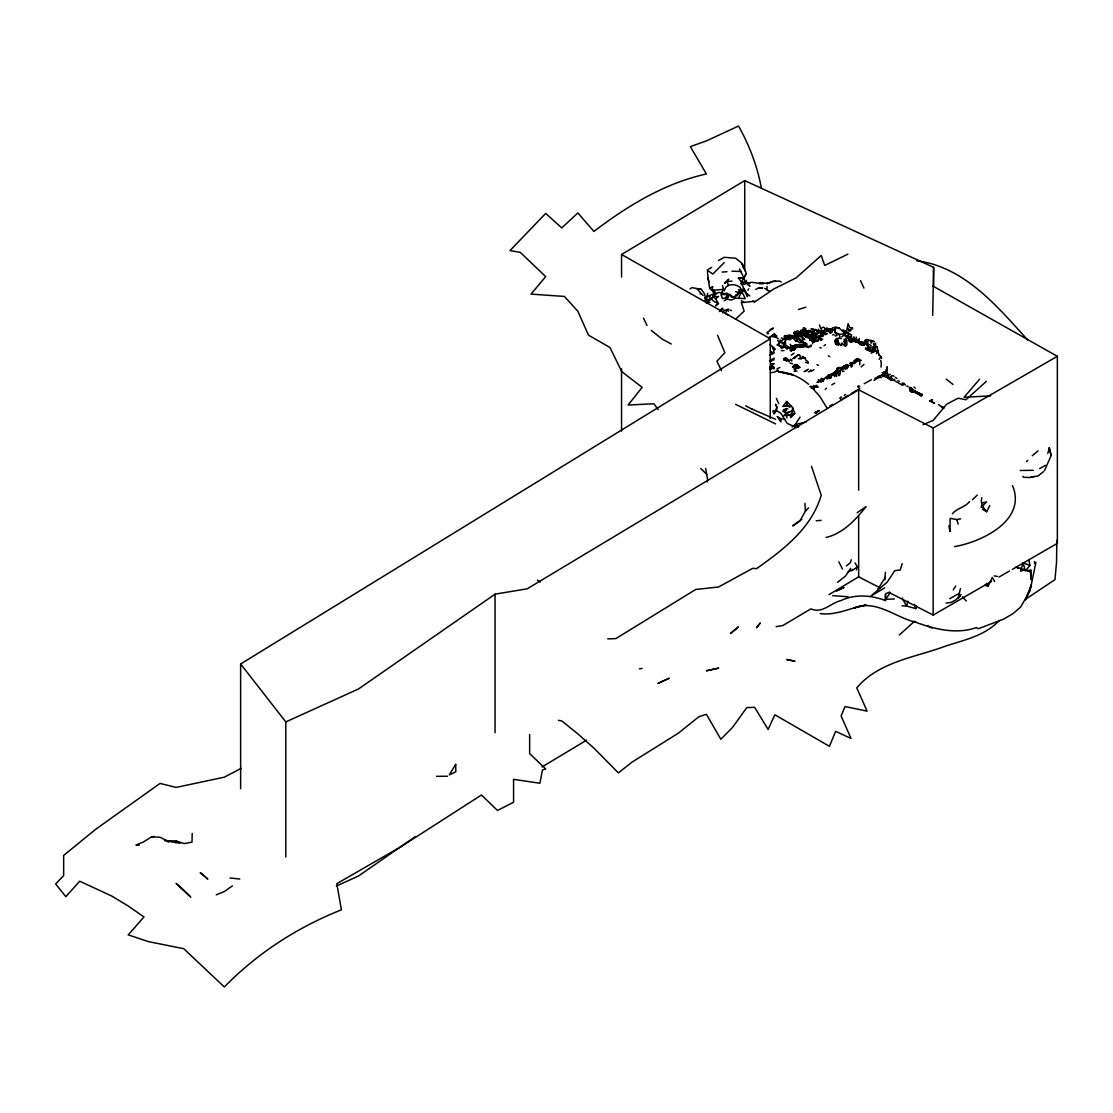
<?xml version="1.0" encoding="UTF-8"?>
<svg xmlns="http://www.w3.org/2000/svg" width="1113" height="1113" viewBox="0 0 1113 1113"><rect width="100%" height="100%" fill="white"/><g stroke="black" fill="none" stroke-linecap="round" stroke-linejoin="round"><path stroke-width="1.5" d="M798.397 337.42L798.397 335.375L801.875 335.514L798.397 335.458M790.202 344.307L791.273 345.74L793.096 345.99L801.249 345.475L808.386 347.423L808.386 346.296M812.657 343.861L812.657 342.303L813.965 341.566L811.794 341.315L811.321 340.035L811.989 339.548L813.269 342.108L814.688 341.983M816.942 386.907L818.208 387.018L815.509 387.268L816.942 386.907L816.942 385.293L813.019 386.712L813.492 385.752M821.213 338.769L821.213 340.161L818.625 339.312L821.213 338.769L818.625 339.312M822.493 336.599L821.853 333.858L822.91 334.888L826.917 333.858L824.065 332.578L824.663 329.629L826.903 329.295L828.35 331.521L826.973 330.909L826.917 327.765M837.825 340.522L834.639 340.328L835.487 343.486L837.059 344.835M909.641 389.397L909.641 387.463L911.032 389.369L912.493 389.439L910.281 387.282L911.074 389.327L910.49 388.075L921.759 395.56L922.482 394.865L915.345 391.108M814.813 338.157L813.408 336.307L814.326 338.199C814.02 331.451 808.817 337.42 806.953 333.093L804.101 335.389L805.297 336.557L806.883 335.917L805.84 336.863L806.953 337.489L809.777 337.503L807.746 333.775L805.84 333.58L804.101 335.389L804.101 332.843L802.682 330.978L801.499 331.076L802.111 333.079L801.249 333.733L802.682 334.568M799.83 335.263L801.875 335.514L799.83 335.263L801.249 335.138M842.611 369.488L841.191 369.78L842.611 367.262L846.896 364.591L848.203 366.4L846.896 368.514L845.463 367.721L840.76 370.212L838.799 372.368L838.979 375.763M886.824 377.516L883.639 373.551L881.593 375.123L883.611 375.192L883.639 373.551L882.08 372.66M192.201 833.428L192.02 842.151L184.16 843.584L176.132 840.941L164.487 840.691M860.196 344.654L859.723 342.54L858.304 342.623L864.008 345.225L861.824 345.364M780.964 421.938L781.076 418.78L777.083 416.443M862.297 341.802L862.241 343.472L860.224 343.569M794.125 332.815L794.96 332.244L794.418 335.222L792.094 337.169L784.401 337.364L784.442 336.043L790.606 335.43L792.206 335.597L794.125 337.823L795.545 336.084L798.397 335.375M819.794 330.909L815.509 335.416L811.238 336.446L811.238 339.576L809.805 338.797L811.168 336.655M817.234 331.924L819.224 331.424L818.542 329.184L817.234 331.924L818.361 331.479L822.117 333.705L822.646 332.829L821.978 331.368L819.224 331.424L812.991 329.086L814.09 331.048L812.657 333.524L813.895 334.93L812.601 339.131L816.372 341.301L818.737 338.95M881.023 367.109L881.12 364.744M707.395 271.822L709.593 288.323L712.821 291.05L713.99 293.721L715.673 292.844L713.6 290.201L712 290.229L712.751 286.5L709.969 288.392M885.405 572.277L884.863 579.748M805.005 357.802L805.534 359.805L808.386 362.017M813.784 336.516L813.853 335.18M932.694 315.382L933.626 267.357L744.722 180.612L621.555 254.501L621.555 277.012M848.064 338.491L848.788 333.135M712.821 297.254L707.117 302.221L704.265 293.415L701.413 289.394L691.966 287.599L690.004 288.935M853.796 336.822L854.506 339.702L857.177 340.049L857.038 341.635L856.217 337.072M786.863 401.515L787.03 406.064L782.717 406.44L786.863 401.515L792.595 407.483L792.15 412.38L790.133 415.093M867.611 348.606L867.653 343.639L866.86 345.28L864.551 342.776L866.86 339.423M787.044 418.001L785.667 412.561L782.717 411.254L786.613 408.471L784.957 411.893L786.112 409.681M836.906 344.613L835.793 343.931L835.487 341.385M831.467 376.069L832.023 374.093L828.35 375.039L826.583 377.237L826.917 378.643L831.202 377.78L831.467 376.069L826.917 378.643L828.35 377.71M823.091 333.663L822.646 336.07L824.065 332.62L825.498 332.94M855.215 360.709L857.831 358.65L859.236 359.471L855.452 362.448L851.459 362.88L851.25 364.647L849.748 365.523L852.238 365.718L851.459 362.88L849.748 363.297L852.6 365.231M842.611 330.478L845.463 332.425L846.59 331.104L848.12 323.633L849.748 327.417L852.6 328.196L849.748 331.41M839.48 374.733L838.492 373.843L839.759 375.081L839.675 371.227L838.59 371.951L839.759 370.866M885.475 600.519L885.475 594.133L885.475 600.519C871.145 595.218 855.243 593.827 841.094 600.519C830.701 602.884 822.27 614.07 810.89 608.867L782.912 625.506L776.137 626.661M804.504 331.451L804.908 328.585M1035.911 562.274L1029.97 591.142L1020.482 607.197L1012.997 613.653L1003.745 619.065L978.703 628.608L976.115 627.649C955.538 634.841 933.125 628.775 913.439 621.416M707.687 293.331L707.367 295.46L704.793 298.298M794.125 350.219L792.693 349.426L791.273 351.04L792.693 349.426L795.545 348.87L790.091 350.553L792.414 348.884L787.921 347.938L786.988 345.809L784.22 344.056L785.569 340.369L788.421 338.449M852.795 341.9L852.85 339.02M981.346 500.335L981.777 497.734M818.097 337.267L821.171 335.653L821.561 333.566L821.06 335.389L822.507 334.109L822.897 335.639M902.003 605.834L906.539 606.015L915.79 608.644L916.361 605.625M851.459 362.88L851.125 364.661L852.238 365.718L851.167 367.22M803.447 328.905L803.28 329.768L806.842 331.006L806.188 333.024L805.534 331.159L802.682 330.032L804.101 333.455M960.408 588.666L958.21 598.168L961.117 594.453M784.136 358.469L786.988 358.734L788.241 359.847L786.988 361.029L786.14 361.057L786.988 358.734L785.569 358.289L784.136 358.469L784.136 360.195L788.241 359.847L789.409 360.821L788.421 361.475M822.646 336.07L822.117 333.705M875.416 346.157L875.221 348.939L868.279 349.607L867.834 346.839L868.279 347.395M1047.778 453.506L1049.406 448.024L1051.173 455.454L1044.62 470.382M735.651 298.187L727.095 293.429L726.052 297.394L727.095 299.091L731.366 300.093L735.651 298.187L745.307 298.632L743.067 294.041L741.355 292.163L739.296 291.87L736.917 295.613L732.799 297.101M805.297 336.557L806.953 333.093L808.386 334.359M907.888 601.173L906.539 606.015L902.087 598.057M175.687 842.513L176.132 840.941M815.509 335.416L819.14 331.382M874.86 348.397L874.359 350.136L873.107 350.358L872.258 349.899L873.107 347.52L874.359 350.136L872.258 349.899M817.499 333.079L816.399 333.719M841.191 367.763L838.339 367.443L836.906 369.043L838.339 369.335L839.494 371.422L837.018 372.869L836.614 376.389L834.054 372.646L835.223 372.243L833.025 373.523L836.531 371.492L837.143 368.125L842.611 367.262M803.308 328.098L806.953 330.811L808.386 331.354L808.706 330.297L814.09 332.801L812.226 329.531M902.17 563.637L900.208 570.065L894.796 570.635L887.228 582.071L870.783 596.123L884.571 587.942M834.054 330.352L835.487 330.631M838.339 341.816L836.906 344.348L837.978 339.368L836.906 338.477L835.835 339.368L837.282 341.413M851.25 559.783L850.304 562.775L846.409 565.905M851.737 334.721L849.748 337.712L848.509 336.585M868.279 349.607L868.836 346.254M856.44 569.912L857.413 566.879L855.076 562.955M805.534 334.387L803.238 333.079L803.892 331.048L802.682 330.978L801.249 333.733M804.101 328.405L798.397 333.719L794.125 332.606L794.877 332.968M1020.969 569.453L1023.153 562.802L1029.984 565.46L1026.256 569.87M783.677 347.131L784.136 345.781L786.988 348.856L788.421 347.868M884.612 375.234L886.073 372.062L885.795 369.906M778.432 338.672L775.58 337.336L776.234 335.5M863.438 345.42L863.883 344.181M839.146 342.929L838.339 345.183L839.759 343.987L841.191 345.35L842.611 344.14L842.068 342.971L841.191 345.35M851.348 338.449L853.212 341.176L854.506 339.702L855.452 341.9L856.871 342.428M792.762 414.537L794.779 413.48L792.595 407.483M789.84 348.884L790.578 346.978L794.125 348.021L794.125 346.018L795.489 347.423L793.819 346.741L803.753 347.2M769.667 367.276L771.295 366.052L774.147 367.457L774.147 368.806L769.667 367.276L770.794 369.335L772.728 367.652M853.212 341.176L853.574 340.244M1026.061 598.808L1028.426 592.659M1030.221 588.04L1031.403 584.951L1025.323 599.977M849.748 337.712L848.315 340.689L851.167 341.858L850.29 342.15M880.202 375.93L879.353 377.669L878.268 376.403L879.576 376.152L881.12 377.738L880.202 375.93L883.639 373.551M802.25 333.149L800.553 332.982L801.986 330.505L801.249 331.229M738.74 297.853L741.355 292.163L744.207 291.05L741.856 290.048L739.296 291.87M904.326 383.401L902.518 385.279L893.962 380.326L891.11 380.27M786.849 415.441L788.101 412.394M809.234 334.554L808.386 335.542L812.657 333.524L814.354 334.888L816.177 334.61M706.56 303.251L705.099 299.842M787.086 358.984L785.945 358.33L786.988 358.873M707.117 481.943L707.757 480.426L705.628 468.476M815.286 332.704L814.354 334.888L812.281 334.443M724.243 290.841L725.746 287.335C729.599 283.425 735.888 284.232 740.02 287.237L741.536 289.867L744.207 288.977L746.35 292.649M798.397 368.445L797.325 366.539L795.294 368.959L799.83 367.443L795.545 364.563L794.807 365.078L796.783 364.8L799.83 367.443M842.416 369.516L844.044 365.885M775.998 409.306L776.902 407.261L775.58 404.422L776.902 407.261L776.693 410.822L780.714 413.048L786.529 422.342M745.432 284.107L744.068 278.153L746.113 273.84L741.355 282.062L744.207 284.358L740.729 283.523L742.691 285.693L744.639 291.161M879.131 355.367L877.127 347.646M854.019 338.394L861.893 342.887L863.118 342.971L865.427 340.355L868.279 340.063L866.86 341.733L865.427 340.355L866.498 342.665L865.427 344.348L862.978 344.696L864.008 345.225M798.16 427.462L798.786 426.182L795.252 424.512L792.094 427.03M858.318 340.801L859.459 338.491M983.308 508.933L986.661 511.716L989.777 505.65M855.452 341.9L856.537 339.785L856.871 341.329L855.452 341.9L853.908 339.924L848.315 337.169M805.395 331.827L804.17 334.178L806.842 331.006L803.461 331.298L805.395 331.827L803.976 332.648M869.712 349.802L870.227 347.103L874.721 347.006L875.375 345.781L873.496 343.569L875.221 348.939L873.983 349.426L875.416 347.799L873.983 347.952M772.728 411.866L773.493 410.419L775.705 411.699L774.022 414.022L774.008 412.533L775.232 411.824M728.514 311.292L727.276 309.637L725.259 313.407L728.514 315.216M902.518 385.279L903.547 383.401L902.031 383.081M726.761 294.514L718.525 292.357L713.252 296.1L711.638 298.952L712.25 299.967L714.643 301.887L717.802 302.513L715.673 305.866L718.525 303.779M832.121 331.326L831.536 332.356L829.408 328.822M808.567 507.862L805.409 511.187L799.774 521.107L792.693 525.893L801.819 519.298M984.922 585.201L988.038 586.37L992.281 577.452L994.702 581.556M893.962 380.326L894.657 379.102M792.693 349.705L794.125 348.021M747.88 290.243L748.757 288.782M846.896 340.23L845.463 339.562L847.925 335.277M835.487 371.756L836.712 369.739L839.759 368.278M802.028 357.718L802.682 356.661M721.377 295.112L722.393 298.576L727.985 297.477L729.947 294.319L731.519 297.254M722.74 312.906L724.243 310.485L727.276 309.637M879.131 359.318L880.898 356.508L878.978 355.117M877.74 589.375L885.475 577.118M768.443 337.949L773.452 334.637L774.147 336.488L772.728 335.778L774.787 334.679L774.272 333.33M724.243 294.834L721.377 292.844L723.589 289.394L722.462 285.443M953.215 589.904L955.747 585.981M813.436 332.133L812.991 329.086L813.52 332.077L812.657 333.928L808.901 335.347L807.746 333.775L814.09 337.253L814.716 338.7L812.949 338.992L814.09 337.253L815.384 337.587L814.09 339.535L811.391 338.255L809.805 338.797M803.238 333.079L803.892 331.048L801.499 331.076L802.111 333.079L794.362 335.18M850.624 568.34L845.477 576.131L837.519 582.308M820.824 381.759L823.717 380.131L823.912 378.782L820.378 379.853L818.361 382.149M876.488 353.684L878.338 351.026L874.693 350.804M795.169 357.064L794.125 358.553L798.397 354.63L800.539 356.035M890.094 592.937L885.628 599.323L894.323 598.961M811.238 388.103L813.436 386.475L815.133 387.143M809.805 371.213L810.723 369.933L810.946 371.116L808.386 371.895M818.876 335.333L818.208 336.265L821.171 335.653M847.536 332.954L848.315 331.897M819.85 381.119L818.361 380.02L819.85 381.119L822.298 379.714L821.213 378.295L823.37 381.578L822.646 379.255M796.978 365.857L795.461 368.765L792.693 366.984L795.545 364.841L797.896 365.801M802.682 347.047L804.769 344.487L803.294 341.997M842.332 367.819L844.364 365.704L848.05 364.841L846.896 364.591L848.203 366.4L847.327 367.415L842.986 368.208L846.896 368.514M784.136 360.195L785.569 358.289L786.627 360.362M874.108 351.583L875.416 350.4L876.46 351.736L873.983 350.372L870.38 351.082L865.427 347.673M952.366 513.775C957.097 508.043 964.985 507.445 969.548 501.546M719.485 311.57L721.377 309.094L724.243 310.485M834.054 327.806L835.752 329.128M818.737 332.787L819.432 331.966M838.339 369.335L836.197 371.686M891.207 376.277L890.261 377.377L891.11 379.004L890.261 377.377L892.529 375.554L893.962 376.222M979.565 379.227L964.067 397.271L990.64 395.88M845.351 333.33L846.381 332.286M788.894 346.686L786.988 348.856L784.136 345.781L781.284 347.228L782.717 348.132M844.711 368.417L846.896 366.344L844.711 368.417L845.463 369.085M781.284 348.216L782.717 346.658M856.871 359.429L854.019 360.904L856.871 358.887L859.236 359.471M826.709 330.798L828.35 329.392L832.635 328.655M712.821 291.05L713.6 290.201L723.589 289.394M741.884 291.453L744.207 288.977L741.856 290.048M795.545 338.018L796.574 336.919L797.854 339.479M784.401 337.364L787.754 335.43M774.147 358.233L769.876 360.459M986.424 381.286L966.028 399.72L958.14 398.217L946.732 404.144L933.278 420.324L923.067 424.679M972.4 499.765L977.242 495.118M1026.589 461.575L1027.814 460.323M794.96 332.244L793.903 333.274L795.545 331.799L794.432 331.577M794.098 353.169L791.273 355.103M717.802 302.513L715.673 298.799L718.525 296.239M822.229 380.91L819.794 381.411L821.213 381.648L823.912 378.782L817.902 382.246M841.678 336.989L844.99 333.858L846.256 336.223M724.243 262.585L712.821 274.048L707.117 270.111M999.168 620.581C984.741 635.954 964.206 639.905 945.313 646.208C914.886 657.505 878.894 661.637 856.76 687.862L867.083 711.124L845.059 706.532L841.108 715.937L851.014 738.462L835.668 731.338L829.422 746.294L774.829 714.783L768.137 729.46L754.6 707.284L746.795 707.604L732.507 727.457L720.821 739.255L706.393 714.268L698.811 716.758L678.262 733.244L631.961 762.168L618.369 772.881L593.911 748.131L577.842 733.87L561.773 720.918L558.392 720.361M772.728 335.778L774.147 334.457L776.999 336.251M735.401 319.264L744.166 311.139L741.355 302.625L755.88 301.136L774.008 288.851L796.018 277.958L821.213 255.517L824.733 265.437L847.953 254.14M831.202 374.858L832.023 374.093L831.035 374.469M736.917 295.613L738.128 294.486M721.001 294.917L724.243 293.582L727.095 293.429L727.485 294.472M855.452 362.448L854.019 363.728L852.906 362.045M800.066 417.097L795.252 424.512L806.104 422.05M899.221 635.022L914.594 621.235M842.611 344.14L845.463 346.171L846.896 344.919L846.896 341.9L844.976 340.272M825.498 344.585L824.01 345.781M861.156 366.887L864.008 364.396M792.693 366.984L795.545 364.563L796.783 364.8M778.432 342.011L779.865 342.832L781.284 341.594L782.717 342.693M871.131 353.155L875.416 350.943M882.539 376.57L885.225 374.678L884.529 372.424M851.167 339.618L849.859 340.745L851.862 338.742L851.918 339.548L849.748 338.672M960.06 596.192L955.399 600.213L950.739 602.509L946.078 603.121M771.295 361.141L772.728 359.93M1032.294 455.704L1037.998 450.876M792.693 336.877L791.273 338.074L792.094 337.169L788.88 335.305L790.606 335.43M826.973 330.909L830.743 331.479L834.054 329.768M823.94 378.615L826.917 376.737M814.02 369.669L811.822 370.935M798.689 337.684L801.249 340.592L803.475 339.535L802.682 336.599M804.101 371.672L808.386 369.21M871.34 341.51L872.675 340.884L874.317 341.816M1043.702 471.495L1037.998 475.988L1029.442 477.505L1023.737 477.282L1022.791 476.406M738.503 292.538L741.355 290.326M822.646 339.062L821.213 340.161L819.794 339.048M874.804 378.337L879.576 376.152M774.147 367.457L771.351 366.316L771.212 364.744L774.147 363.52M922.482 394.865L920.214 395.644M825.22 389.23L826.458 388.298M844.377 395.352L845.616 394.419M712.821 294.973L715.673 292.844M857.386 342.248L860.446 342.094L859.041 343.472L856.05 340.703L857.038 339.98L859.041 340.689M808.386 347.423L811.238 346.213M844.044 366.984L846.896 365.106M857.608 386.531L858.874 385.599M835.028 374.01L830.562 375.846M791.273 336.279L792.206 335.597M856.05 340.703L857.038 339.98M811.391 338.255L817.568 336.335L819.794 336.947L822.883 335.18M1025.143 599.531L1054.971 579.65L1056.557 562.009L1056.821 540.236M818.876 410.864L815.273 413.424L818.876 410.892L814.855 412.506L818.848 410.85M767.024 332.439L773.493 328.085L770.168 329.448M809.777 337.503L808.664 338.185L810.445 337.156L809.805 334.763M1012.454 569.286L1057.35 543.367L1057.35 356.313L933.153 428.018L858.652 389.787L527.186 588.805L495.062 594.161L358.469 688.989L285.804 721.92L285.804 857.01M232.367 885.934L224.339 891.513L216.298 894.838M415.386 836.531L358.469 876.042L336.349 886.059M857.205 512.717L866.025 506.665C855.66 519.785 842.972 533.461 826.11 537.468M851.751 570.788L857.413 566.879M845.463 339.562L847.744 338.018M922.232 394.183L921.049 394.976L919.63 393.153M808.664 338.185L810.445 337.156M983.6 505.372L981.068 507.083L986.661 501.838L982.821 502.77M816.942 382.329L819.794 381.049M811.238 339.576L809.805 340.522L811.321 340.035L813.269 342.108M793.096 345.99L796.922 344.905M776.999 368.793L779.865 367.443M705.892 297.06L713.99 293.721M821.881 328.015L823.217 327.139L824.761 328.029L825.498 330.909L828.35 331.521M819.794 336.947L818.653 337.684L821.213 336.905M805.534 336.78L806.883 335.917M873.983 380.354L878.268 377.822L877.726 376.723M912.437 388.604L911.074 389.48L912.493 391.693L916.778 392.972L921.049 395.866L922.079 394.572L921.759 395.56L915.345 392.652M830.924 328.892L828.921 330.171L827.251 328.488M814.09 341.51L815.509 340.62L818.361 341.023M794.125 371.339L796.978 371.06M959.225 593.368L949.765 598.669M240.631 788.672L240.631 663.974L770.266 338.755L621.555 254.501M772.728 353.795L771.657 351.722L771.295 353.127L772.728 353.795L774.147 352.918L772.951 347.52L775.065 349.343L774.147 349.732M813.241 333.886L810.904 331.952L804.031 334.262M859.723 342.846L861.893 342.887L861.156 341.51M848.315 395.324L841.191 399.456L839.759 398.162M708.244 269.429L711.638 267.384M811.238 334.637L812.281 334.011M542.045 766.94L586.634 740.159M828.935 594.69L858.652 576.84L879.938 587.761M864.189 383.735L871.451 379.686M832.635 404.339L829.769 405.995M848.829 330.408L852.6 328.196M859.723 388.646L851.167 393.626M832.232 328.126L832.941 327.709M847.981 572.207L852.628 569.508M888.884 377.404L887.965 375.624L890.33 374.246M889.064 592.45L933.153 615.072L991.516 581.376M998.987 577.063L1009.463 571.011M724.243 300.733L727.095 299.091M1039.709 468.601L1045.441 465.317M779.865 341.705L783.872 339.326M862.13 344.668L861.156 345.225L862.575 344.474M856.12 359.318L856.871 358.887M718.525 260.525L724.243 257.298L735.651 258.23L741.842 263.127L744.11 268.414L743.275 267.816M789.84 411.546L785.569 413.674M831.801 384.806L834.736 383.192M791.677 411.031L785.834 413.16M241.173 768.346L224.339 777.18L176.132 787.42L160.063 783.413L95.788 829.199L63.65 855.424L63.65 875.569L55.65 883.986L65.82 896.661L79.719 881.19L111.857 896.118L127.925 905.829L143.994 916.959L128.19 934.878L148.572 941.654L183.715 948.679L224.339 986.967C257.465 953.062 297.477 927.282 341.399 909.836L336.822 883.666L401.097 846.603L481.428 795.03L497.497 810.459L513.566 802.25L513.566 779.35L539.916 783.246L542.49 769.89L545.704 768.972L529.635 753.571L529.635 734.427M774.147 336.488L769.876 336.794M786.543 338.909L789.84 339.799L792.693 337.712L795.545 340.731L798.494 339.103L794.668 338.032M910.977 389.439L909.641 391.025L912.549 391.901M792.693 358.72L797.618 355.186L799.426 355.047M808.386 331.354L810.667 330.436M755.755 289.38L758.078 288.253M781.284 282.104L779.35 281.005L772.617 281.464L767.024 283.69L772.199 281.826M858.304 387.519L859.723 386.837M735.651 295.028L738.503 293.693M781.813 343.806L785.263 343.11M781.284 337.949L783.914 339.034L785.569 338.282L784.442 336.043L785.569 336.14M809.888 345.698L811.238 345.1M855.368 360.529L861.156 360.278L858.304 360.849M790.021 406.788L791.273 406.231M802.682 358.066L805.534 357.941M747.922 283.676L751.15 282.243L761.32 283.565L763.643 283.481L758.913 283.439L769.347 282.869M776.999 371.436L778.432 370.796M769.876 355.103L771.295 354.477L770.405 352.654M829.004 374.956L826.583 377.237L829.769 378.42M876.988 377.947L879.687 376.778M771.295 360.57L769.459 360.807L774.147 359.749M883.972 375.971L882.692 376.305L885.127 376.375L882.692 376.305L882.526 374.552L891.11 379.672M812.699 340.842L815.926 340.578L815.509 337.809L814.09 337.601M813.38 331.34L814.09 331.048M776.164 370.796L777.848 370.114M779.865 346.505L781.869 346.087L781.312 347.381L778.432 344.418L776.999 344.974L778.752 343.917M861.156 343.333L862.575 342.776L864.509 344.39M815.328 340.703L811.794 341.315M796.282 331.354L797.993 330.7M784.776 414.314L790.23 415.205L794.779 413.48L790.759 417.612L790.23 415.205L782.717 415.594M886.031 593.521L889.76 592.116M801.499 342.595L805.534 343.124L806.953 343.903L806.953 345.503L805.534 346.199L804.769 344.487L797.047 344.877M856.871 360.195L858.304 359.708M832.635 334.943L834.054 334.47M883.611 375.192L885.225 374.678M797.325 366.539L795.809 367.012L794.668 366.024M837.101 335.403L834.959 332.008L834.945 327.305L838.965 327.89L844.169 332.704M798.369 309.497L805.826 307.216M825.735 377.724L827.293 377.251M1026.715 570.774L1030.888 570.148L1031.222 579.678L1031.111 574.364L1029.984 571.832L1025.323 569.8L1020.663 571.178L1020.663 568.493L1016.002 566.99L1018.339 568.451M802.988 357.927L804.101 357.593L802.487 356.563L802.988 357.927L802.682 356.883M829.227 377.363L829.964 377.154M800.456 330.464L801.249 330.241M805.534 370.893L806.995 370.476M790.23 415.205L792.247 414.648M804.101 335.389L805.729 334.93L806.953 337.489M838.799 372.368L834.054 372.646M839.397 338.129L836.906 338.477M842.611 371.533L844.044 371.158M787.851 408.833L783.51 409.612M845.922 341.371L844.044 341.232L845.463 346.171M852.6 340.244L853.908 339.924M758.621 288.03L762.642 287.919L758.718 288.003M833.971 330.06L831.898 330.505L831.87 332.147L830.743 331.479M770.669 372.813L775.33 371.812M853.198 339.507L849.748 340.23L851.64 342.136M154.039 836.447L151.09 837.073L143.494 841.957L135.953 845.017L139.362 845.129M749.912 283.078L746.851 283.286L749.912 286.166L747.06 283.676L746.308 280.309M1031.389 476.976L1034.13 476.447M639.446 668.885L642.118 668.398M788.714 338.519L790.898 338.129M840.426 397.244L841.595 397.035M948.888 525.656L950.029 531.583L950.154 518.338L956.777 519.534L960.644 518.867M932.291 400.193L931.623 399.609L932.457 399.998M1033.379 470.284L1020.162 470.493M850.249 333.928L848.315 334.206L849.748 334.54M835.793 343.931L837.574 343.667L837.213 341.816M866.86 345.28L868.279 344.821L867.653 343.639M727.401 309.344L728.514 309.191M863.118 342.971L864.551 342.776L864.008 343.736L862.575 342.776M813.965 341.566L812.657 341.733L811.989 339.548M773.702 364.424L771.295 364.73L771.351 366.316L772.728 367.012M849.998 337.364L851.918 337.128M845.463 333.33L846.896 333.163M775.58 337.336L773.438 336.279M732.048 281.102L727.248 281.617L724.452 283.3L728.723 279.182L727.248 281.617L728.236 285.485M942.447 408.388L943.88 408.234M799.023 342.818L800.929 342.651M834.959 332.008L838.979 334.317L844.99 333.858M722.156 272.087L726.942 271.725M816.163 520.773L821.074 520.397M954.564 546.622C982.056 541.808 1026.965 520.272 1012.538 485.616M772.728 281.422L775.58 281.227M818.361 331.479L819.224 331.424M744.068 278.153L738.35 278.32L744.068 278.153L739.477 268.915M607.698 638.876L615.851 638.612L695.708 589.473L718.525 586.996L752.764 568.312L756.59 568.632C783.357 549.725 811.627 528.216 821.213 495.229L811.502 466.319M700.035 293.846L701.413 293.818M831.202 329.239L826.973 329.309L828.35 329.392M796.351 333.051L798.397 333.719M887.451 373.592L886.073 372.062L883.764 371.798L885.155 373.634L887.451 373.592L887.743 375.749M809.805 386.587L811.238 386.573M436.477 776.331L447.468 776.248M745.098 282.048L741.355 282.062L738.74 278.375M866.86 341.733L868.53 341.774M838.965 371.742L840.579 371.756M741.481 289.686L738.503 289.644L740.187 291.787M875.416 350.4L872.564 351.931L871.131 351.374M781.284 350.595L784.053 350.637M809.861 337.545L812.1 337.197L814.09 339.535L815.384 337.587L811.238 336.543M773.452 334.637L774.787 334.679M722.045 308.259L722.81 308.287M820.211 613.583C836.211 615.795 850.833 607.559 866.192 604.985L854.061 608.018C875.973 599.017 895.798 617.854 916.222 622.362M705.392 297.338L709.969 296.197L709.969 300.051L705.294 298.59M731.978 271.169L741.355 271.516M911.074 391.846L913.926 391.943M874.721 347.006C876.863 348.077 874.762 343.959 875.416 347.033M848.176 596.763L832.621 595.636M152.022 836.865L160.063 837.24L168.091 841.247L180.153 843.278M888.257 378.545L889.718 378.67M934.586 402.976L932.457 401.96M812.518 337.601L811.419 336.585L816.942 338.394M778.71 371.7L792.915 374.831L778.71 371.7C789.674 372.521 800.275 377.168 808.622 384.319M813.909 387.644L813.436 386.475L814.09 388.785L813.909 387.644L811.669 387.491L814.438 389.592M781.076 418.78L784.804 419.031M701.413 289.394L697.058 288.99L703.054 295.404M867.083 344.474L868.891 344.654M916.778 260.79C964.568 266.842 997.429 306.59 1027.772 340.077M808.386 363.269L805.534 362.268M230.001 877.99L239.824 879.02M890.984 379.575L889.677 379.436L890.915 377.975L892.584 378.726M798.397 358.65L801.36 358.984L799.83 357.078M785.903 405.661L788.421 405.995M872.564 340.759L868.474 340.105M834.945 327.305L838.965 327.89M769.876 369.21L770.794 369.335M713.252 296.1L717.774 296.781M819.794 347.743L821.213 347.952M839.494 371.422L836.906 371.032L838.339 371.686M865.427 349.315L868.015 349.719M994.229 575.894L997.359 576.409M798.605 332.119L801.722 332.634M870.867 351.36L866.86 349.858M791.649 359.972L790.327 359.207L791.858 361.057M803.475 339.535L799.83 335.625M804.101 342.901L805.575 343.249M870.839 341.468L872.564 341.83M786.571 347.646L787.921 347.938M805.812 328.627L804.101 327.973M859.292 343.472L862.158 344.14L861.059 341.914M784.665 347.103L785.569 347.312M842.778 330.018L846.59 331.104M772.311 347.632L775.065 349.343M798.494 339.103L796.338 338.714L798.591 339.284L801.249 342.192M802.125 341.955L804.101 342.623M811.015 328.585L813.408 330.505M795.614 340.856L798.397 341.621M1025.323 569.8L1020.663 568.493L1021.331 569.244M792.776 363.909L789.84 362.949M888.257 378.253L889.593 378.643M721.377 292.844L727.095 294.514M875.82 346.338L877.545 346.839M769.876 291.105L767.024 290.256L767.024 286.347M735.651 291.703L739.616 292.9M799.83 340.508L802.682 341.399M867.903 344.71L868.084 346.463M845.741 341.788L844.044 341.232L845.463 343.152M822.646 333.956L820.17 333.19L821.978 331.368L819.418 324.954M871.131 340.481L872.564 340.968M839.759 338.129L841.191 338.63M795.545 335.542L794.418 335.222M785.569 342.929L784.234 342.401L784.22 344.056M706.783 302.736L705.447 300.607L709.969 302.472M819.015 380.702L821.213 381.648M775.58 419.281L751.678 408.958M786.988 358.734L789.409 360.821M826.917 333.858L824.065 332.62L825.498 334.679M729.947 309.984L731.366 310.61M941.403 406.384L943.407 407.275M905.37 385.001L903.547 383.401M786.988 423.274L796.463 427.615M816.942 364.674L818.361 365.328M802.793 338.408L804.866 339.604L802.682 338.171M889.677 378.017L886.824 376.319M735.651 404.367L775.58 423.9M835.877 336.098L835.042 335.625M932.068 401.974L929.605 400.791L931.038 401.584M785.096 339.715L783.914 339.034M927.435 625.77L932.096 628.038M798.397 332.175L799.83 332.87M846.896 336.961L844.044 335.403M794.432 345.113L795.545 345.656M786.988 335.43L788.421 336.154M803.308 346.213L799.913 344.974L800.804 347.534M982.807 509.364L986.661 511.716M745.682 405.828L752.764 409.528M764.645 288.378L766.648 289.436M897.913 380.521L899.401 381.314M671.222 344L662.096 339.034L651.328 330.408M932.694 285.944L1057.35 356.313M779.851 339.994L780.964 340.62M164.599 839.633L168.55 841.998M941.876 407.108L938.44 404.45M932.457 402.35L933.89 403.212M741.355 300.691L744.207 302.486M774.147 348.091L772.005 346.171M537.398 580.263L540.25 582.071M771.295 363.687L772.728 364.605M869.712 344.543L871.131 345.475M828.35 355.743L829.769 356.689M836.086 340.467L836.906 341.009L835.835 339.368M794.125 369.321L795.545 370.267M906.789 385.919L908.222 386.879M883.972 375.763L885.392 376.723M712.821 296.851L715.673 298.799M771.295 345.587L769.876 344.446M752.764 300.955L754.656 302.346M747.06 293.804L749.912 295.933M794.779 424.916L797.033 426.613M946.217 379.088L953.006 384.458M838.339 372.41L839.759 373.592M784.498 342.248L785.681 343.207M913.926 387.032L915.345 388.214M895.381 377.279L896.814 378.476M777.528 340.3L778.432 341.037M826.917 376.57L828.267 377.822M705.447 300.607L707.117 302.221M700.731 468.476L706.769 474.402M1049.03 447.635L1051.173 455.454M799.537 331.924L800.553 332.982M962.355 596.832L966.334 600.992M810.834 386.253L819.794 396.423L826.903 407.873M797.451 347.52L795.545 345.364L795.545 348.606M844.044 339.187L845.463 340.898M806.953 333.135L806.062 332.064L805.534 333.997L806.953 334.415L805.158 333.622L805.951 334.804M981.541 505.483L985.826 510.909L982.153 506.443L981.332 500.767M834.792 376.639L833.289 374.135M240.631 663.974L285.804 721.92M835.933 370.712L836.531 371.492M931.038 400.026L932.193 401.584M658.186 409.598L653.901 403.755L628.108 405.035L642.118 387.338L621.736 371.603L609.98 347.52L588.485 335.138L577.842 311.25L564.43 296.434L530.998 294.11L545.704 276.636L520.314 252.414L509.991 250.578L545.704 213.404L561.773 227.915L577.842 212.945L593.911 231.462C627.537 205.808 664.656 183.2 706.393 173.976L690.324 146.61L706.393 140.906L738.531 126.033C749.313 145.149 757.174 165.823 761.25 187.415M791.273 345.74L792.317 347.186M815.606 329.337L816.942 331.215M793.277 348.717L794.028 349.816M777.945 417.389L780.074 420.937M769.876 366.747L771.295 369.377M911.074 390.315L911.714 391.414M744.931 291.829L747.519 296.615L746.559 293.331M986.382 583.337L988.038 586.37M838.854 561.898L842.499 569.035M721.516 370.629L716.897 361.28L724.855 352.696L717.579 335.319M643.509 318.081L646.973 325.539M860.544 280.629L863.897 288.044M744.11 268.414L742.079 263.823L746.113 272.741M776.359 398.301L778.71 403.588M838.979 334.317L840.037 336.794M813.408 335.444L814.299 337.629M885.155 373.634L885.795 375.29M823.244 330.45L824.065 332.578M875.416 343.235L875.82 344.334M880.898 356.508L881.593 358.428M707.604 277.972L709.037 282.076M887.965 375.624L887.172 371.923M956.777 519.534L958.14 524.126M914.622 604.359L915.79 608.644M1023.153 562.802L1025.323 570.983M880.675 360.32L881.343 363.742M727.095 293.429L727.985 297.477M812.657 337.67L812.949 338.992M1028.76 559.491L1029.984 565.46M785.138 409.946L785.667 412.561M816.26 337.086L816.441 338.06M775.594 410.349L775.789 411.504M870.964 341.733L871.187 343.249M779.712 341.719L779.865 342.832M1034.436 561.425L1034.645 563.554M783.677 343.847L783.83 345.573M778.432 344.418L778.53 345.698M804.949 503.368L805.409 511.187M1030.888 570.148L1031.111 574.364M805.729 334.93L805.84 336.863M859.723 360.932L859.793 364.73M786.613 401.515L786.641 406.175M933.626 267.357L933.626 286.403M933.153 428.018L933.153 615.072M858.652 389.787L858.652 490.249M858.652 516.223L858.652 576.84M770.266 338.755L770.266 418.432M744.722 180.612L744.722 270.668M621.555 368.806L621.555 431.162M495.062 594.161L495.062 732.716M887.186 369.113L887.172 370.782L887.284 366.734L887.186 369.113M850.388 339.535L849.998 340.954L849.024 339.576L850.388 339.535M789.84 406.607L787.754 406.245L789.84 406.607M455.704 764.339L449.304 774.857L455.815 771.796L455.704 764.339M757.73 626.049L756.617 627.718L760.332 622.918L757.73 626.049M734.51 630.125L730.518 633.506L738.531 626.856L734.51 630.125M833.929 372.855L833.025 373.523L835.223 372.243L833.929 372.855M668.983 678.318L658.186 683.299L668.983 678.318M843.793 587.608L836.531 590.85L843.793 587.608M714.435 668.983L706.393 670.791L718.72 668.148L714.435 668.983M768.429 333.413L767.024 333.636L768.457 333.399M794.779 661.205L786.738 659.522L794.779 661.205M829.811 332.564L830.674 333.093L829.811 332.564M204.249 875.792L200.229 872.662L207.825 879.103L204.249 875.792M184.16 890.567L176.132 883.458L190.754 897.078L184.16 890.567M848.663 329.907L847.8 328.168L848.663 329.907"/></g></svg>
